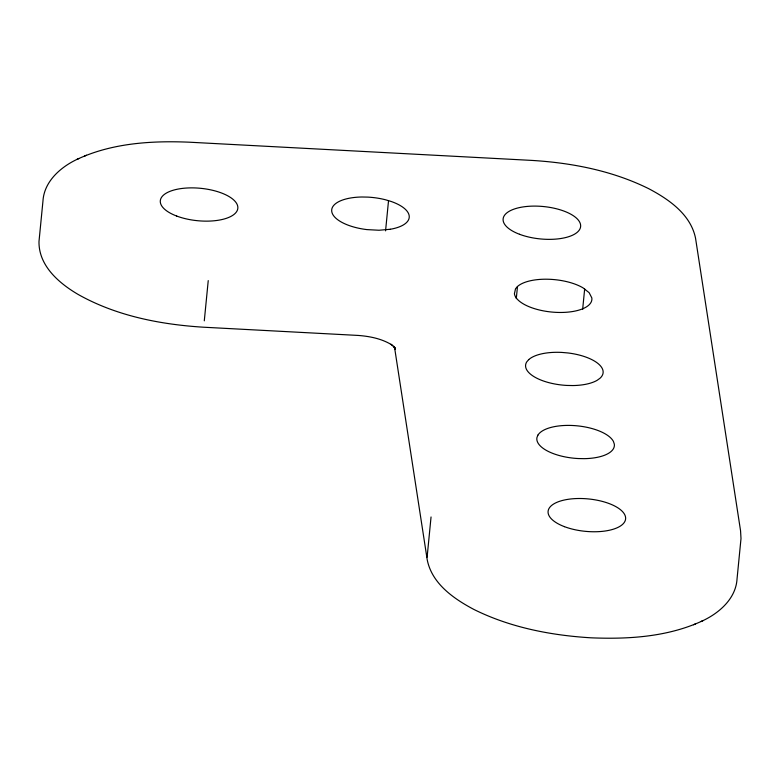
<?xml version="1.0" encoding="UTF-8"?>
<svg xmlns="http://www.w3.org/2000/svg" width="780" height="780" viewBox="0 0 780 780"><rect width="100%" height="100%" fill="white"/><g stroke="black" fill="none" stroke-linecap="round" stroke-linejoin="round"><path stroke-width="1.17" d="M204.292 320.834L208.24 280.595M385.564 230.861L388.528 200.684M427.108 557.203L431.048 516.965M516.292 298.574L517.481 286.504A38.941 16.273 5.6 0 1 582.933 287.8L589.144 292.685L591.815 297.892A38.941 16.273 5.6 0 1 555.652 312.341A38.941 16.273 5.6 0 1 514.41 293.777L515.521 288.776L517.481 286.504M582.64 309.485L584.659 288.961M395.148 349.226L394.573 347.587L427.226 559.816C431.944 583.674 453.775 598.786 473.909 609.453C510.169 627.471 550.69 635.349 590.86 637.806C628.709 639.385 668.138 636.928 702.936 620.656C719.54 612.797 735.969 598.377 737.051 578.818L741 538.58L740.561 530.79L695.575 238.407C690.856 214.549 669.035 199.436 648.892 188.77C612.602 170.742 572.042 162.854 531.833 160.407L189.248 142.194C151.369 140.614 111.891 143.052 77.064 159.344C60.46 167.203 44.031 181.623 42.949 201.181L39 241.42C38.483 265.678 59.046 283.286 78.263 294.518C116.249 315.871 160.085 324.46 203.18 327.19L358.254 335.439C370.247 336.356 382.483 338.842 392.72 345.442M77.064 159.344L79.063 158.476M84.571 156.049L86.453 155.23M693.547 624.77L695.428 623.951M700.937 621.524L702.936 620.656M390.946 344.233L395.168 348.173L393.685 346.193L395.002 349.079M538.015 434.977L536.981 437.414A38.941 16.273 5.6 0 0 578.146 458.543L584.171 458.659A38.941 16.273 5.6 0 0 614.308 444.093L613.441 441.48A38.941 16.273 5.6 0 0 576.108 425.734A38.941 16.273 5.6 0 0 538.015 434.977M528.723 359.609L526.763 361.871A38.941 16.273 5.6 0 0 566.904 385.437L572.92 385.554A38.941 16.273 5.6 0 0 597.168 380.299L599.995 378.261A38.941 16.273 5.6 0 0 567.908 352.95L561.824 352.423A38.941 16.273 5.6 0 0 528.723 359.609M390.302 229.261L379.031 230.246L366.922 229.603A38.941 16.273 5.6 0 1 331.763 211.565A38.941 16.273 5.6 0 1 361.901 196.999L367.926 197.116A38.941 16.273 5.6 0 1 385.778 199.846L391.16 201.474A38.941 16.273 5.6 0 1 390.302 229.261M564.466 526.666A38.941 16.273 5.6 0 0 625.472 519.743A38.941 16.273 5.6 0 0 570.609 498.985A38.941 16.273 5.6 0 0 564.466 526.666M519.49 234.263A38.941 16.273 5.6 0 0 580.495 227.351A38.941 16.273 5.6 0 0 525.632 206.583A38.941 16.273 5.6 0 0 519.49 234.263M176.68 216.041A38.941 16.273 5.6 0 0 237.695 209.128A38.941 16.273 5.6 0 0 182.822 188.36A38.941 16.273 5.6 0 0 176.68 216.041"/></g></svg>
